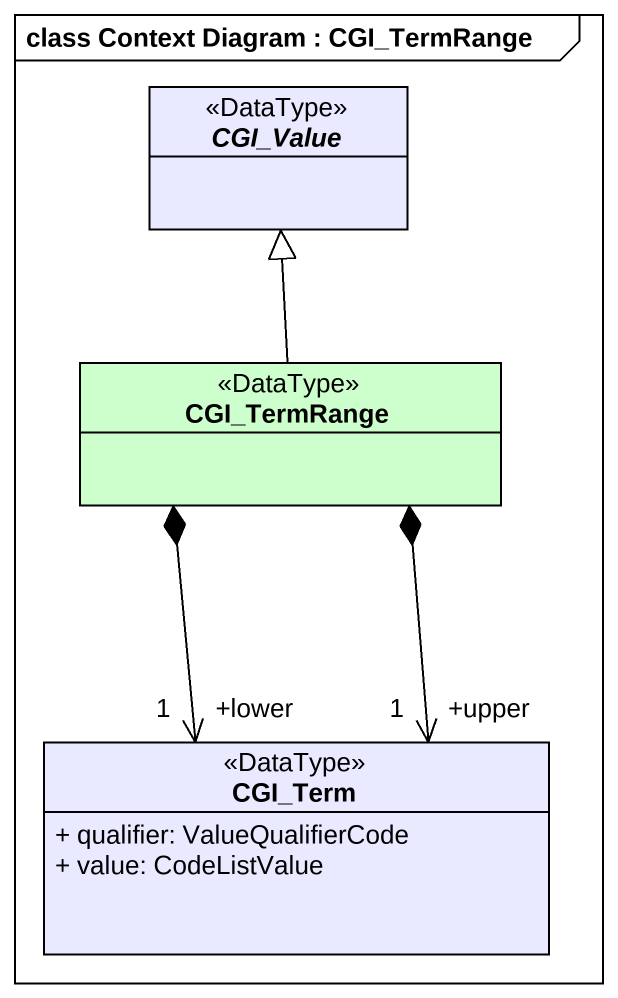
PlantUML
@startuml
mainframe class Context Diagram : CGI_TermRange
hide circle
hide empty members
skinparam classAttributeIconSize 0
abstract class CGI_Value <<DataType>> #E9E9FF
class CGI_TermRange <<DataType>> #CCFFCC
class CGI_Term <<DataType>> #E9E9FF {
  + qualifier: ValueQualifierCode
  + value: CodeListValue
}
CGI_TermRange -up-|> CGI_Value
CGI_TermRange *--> "+lower\n1" CGI_Term
CGI_TermRange *--> "+upper\n1" CGI_Term
@enduml
